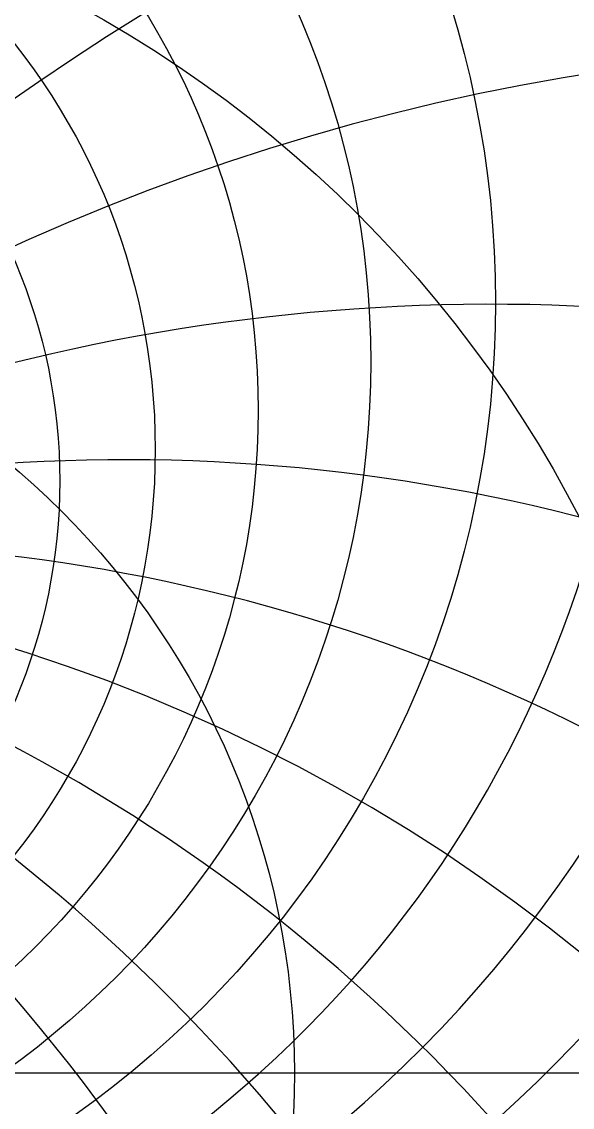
# Model space of a CAD drawing. Header units: millimetres. Extents: x -69 to 69, y -69 to 71.
# Drawn here: x 19.26 to 39.55, y -1.27 to 38.78 of the extents above; entities that cross this region are included whole.
import ezdxf

# ---------------------------------------------------------------- set-up
doc = ezdxf.new("R2010")
doc.units = ezdxf.units.MM
doc.layers.add('ENGRAVE', color=7, linetype='Continuous')
doc.layers.add('ENGRAVE_FINE', color=8, linetype='Continuous')

msp = doc.modelspace()

# ---------------------------------------------------------------- linework, layer by layer
at = {"layer": 'ENGRAVE'}
msp.add_lwpolyline([(-68.4, 0), (68.4, 0)], dxfattribs=at)
for centre, radius in [((0, 0), 68.4), ((0, 28.424), 36.7224), ((0, 26.228), 32.1226), ((0, 24.4499), 27.9737), ((0, 23.0047), 24.1772), ((0, 0), 44.7739), ((0, 21.8307), 20.6582), ((0, 0), 29.3085)]:
    msp.add_circle(centre, radius, dxfattribs=at)
for centre, radius, start, end in [((0, 31.1576), 41.9068, 131.64088, 48.35912), ((0, 34.6003), 47.863, 158.93428, 21.06572), ((0, 39.0076), 54.8629, 178.03137, 1.96863), ((0, 44.7739), 63.3199, 193.623472, 346.376528), ((0, -44.7739), 63.3199, 45, 135), ((0, -44.7739), 63.3199, 45, 135), ((13.7606, 51.3551), 69.5083, 278.086936, 321.226122)]:
    msp.add_arc(centre, radius, start, end, dxfattribs=at)
at = {"layer": 'ENGRAVE_FINE'}
for centre, radius, start, end in [((173.9699, -44.7739), 185.1349, 144.020094, 171.645408), ((173.9699, -44.7739), 185.1349, 144.020094, 171.645408), ((109.6732, -44.7739), 126.6398, 125.603475, 167.333531), ((109.6732, -44.7739), 126.6398, 125.603475, 167.333531), ((75.4617, -44.7739), 98.5082, 106.715155, 162.853147), ((75.4617, -44.7739), 98.5082, 106.715155, 162.853147), ((-53.1317, -44.7739), 82.6582, 21.864224, 92.68985), ((-53.1317, -44.7739), 82.6582, 21.864224, 92.68985), ((53.1317, -44.7739), 82.6582, 87.31015, 158.135776), ((53.1317, -44.7739), 82.6582, 87.31015, 158.135776), ((-36.5577, -44.7739), 73.1155, 26.898951, 108.68574), ((-36.5577, -44.7739), 73.1155, 26.898951, 108.68574), ((36.5577, -44.7739), 73.1155, 71.31426, 153.101049), ((36.5577, -44.7739), 73.1155, 71.31426, 153.101049), ((-23.0466, -44.7739), 67.3836, 32.348066, 118.786424), ((-23.0466, -44.7739), 67.3836, 32.348066, 118.786424), ((23.0466, -44.7739), 67.3836, 61.213576, 147.651934), ((23.0466, -44.7739), 67.3836, 61.213576, 147.651934), ((-11.165, -44.7739), 64.2967, 38.331472, 127.454375), ((-11.165, -44.7739), 64.2967, 38.331472, 127.454375), ((11.165, -44.7739), 64.2967, 52.545625, 141.668528), ((11.165, -44.7739), 64.2967, 52.545625, 141.668528)]:
    msp.add_arc(centre, radius, start, end, dxfattribs=at)

doc.saveas('drawing.dxf')
